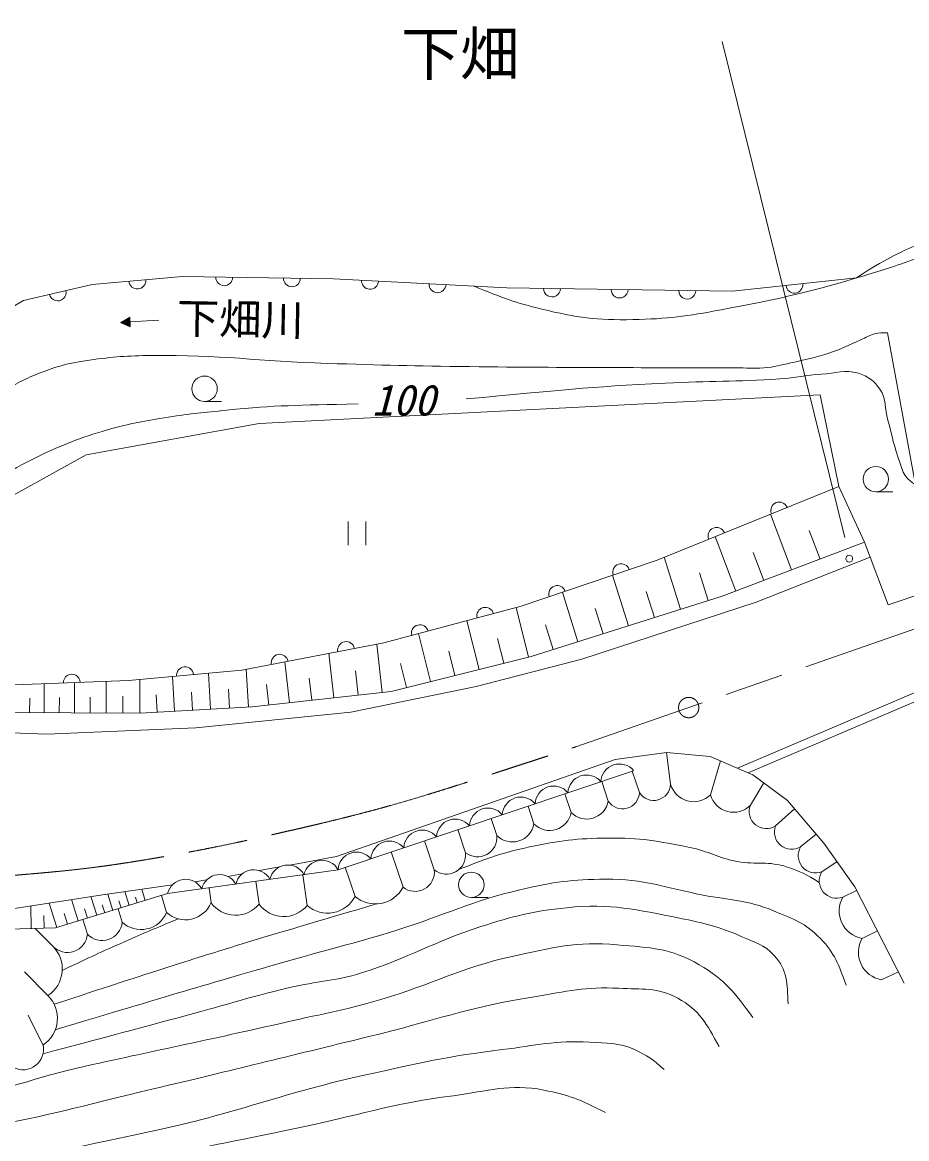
# Model space of a CAD drawing. Units: millimetres, scale not verified. Extents: x 40000 to 680000, y 20000 to 380000.
# Drawn here: x 221146 to 273434, y 240236 to 306195 of the extents above; entities that cross this region are included whole.
import ezdxf
from ezdxf.enums import TextEntityAlignment as Align

# ---------------------------------------------------------------- set-up
doc = ezdxf.new("R2010")
doc.units = ezdxf.units.MM
doc.header["$LTSCALE"] = 1000
doc.linetypes.add('CHAIN', pattern=[18.5, 12, -1.5, 3.5, -1.5])
for name, color, linetype, lineweight in [('M-BGD', 7, 'Continuous', 13), ('M-BMK', 2, 'CHAIN', 13), ('M-STR-HTXT', 7, 'Continuous', 13), ('M-STR-STRC', 7, 'Continuous', 25)]:
    doc.layers.add(name, color=color, linetype=linetype, lineweight=lineweight)
doc.layers.add('M-BMK-HTXT', color=7, linetype='Continuous')
doc.styles.add('ＭＳ ゴシック', font='')
doc.styles.get('ＭＳ ゴシック').set_extended_font_data('MS Gothic')

msp = doc.modelspace()

# ---------------------------------------------------------------- linework, layer by layer
at = {"layer": 'M-BGD'}
for p, q in [((226945, 288456), (227494, 288773)), ((227528, 288207), (226945, 288456)), ((226981, 288477), (227510, 288509)), ((226984, 288439), (227512, 288471)), ((227055, 288519), (227507, 288547)), ((227061, 288406), (227514, 288433)), ((227128, 288561), (227505, 288584)), ((227139, 288373), (227517, 288396)), ((227201, 288604), (227503, 288622)), ((227217, 288340), (227519, 288358)), ((227274, 288646), (227500, 288660)), ((227295, 288306), (227521, 288320)), ((227347, 288688), (227498, 288697)), ((227372, 288273), (227523, 288282)), ((227420, 288731), (227496, 288735)), ((227450, 288240), (227526, 288245)), ((227494, 288773), (227528, 288207)), ((229209, 288593), (227511, 288490)), ((275080, 272692), (272294, 287842)), ((231922, 283796), (232922, 283796)), ((271607, 278456), (272607, 278456)), ((266630, 273844), (265379, 277141)), ((240409, 276696), (240409, 275296)), ((241459, 276696), (241459, 275296)), ((263332, 272594), (262110, 275816)), ((268317, 274484), (267677, 276171)), ((260061, 271512), (259091, 274592)), ((264981, 273219), (264356, 274868)), ((256982, 270541), (256041, 273527)), ((261705, 272029), (261187, 273673)), ((253996, 269601), (253077, 272519)), ((258522, 271027), (258036, 272566)), ((251076, 268691), (250346, 271612)), ((255489, 270071), (255019, 271564)), ((248155, 267961), (247435, 270840)), ((252537, 269141), (252078, 270600)), ((245276, 267241), (244567, 270079)), ((249616, 268326), (249250, 269786)), ((242426, 266600), (242108, 269457)), ((239569, 266283), (239277, 268913)), ((246715, 267601), (246356, 269040)), ((234516, 265734), (234390, 267974)), ((236939, 265991), (236670, 268412)), ((240997, 266442), (240839, 267870)), ((243857, 266886), (243502, 268305)), ((224227, 265394), (224236, 267184)), ((226096, 265385), (226106, 267254)), ((228087, 265375), (228097, 267365)), ((230143, 265488), (230027, 267544)), ((232276, 265608), (232156, 267741)), ((238254, 266137), (238108, 267452)), ((222437, 265403), (222446, 267118)), ((231209, 265548), (231149, 266615)), ((233396, 265671), (233333, 266791)), ((235728, 265856), (235593, 267067)), ((263429, 262124), (274340, 266778)), ((221580, 265408), (221584, 266265)), ((223332, 265399), (223337, 266294)), ((225162, 265389), (225166, 266324)), ((227092, 265380), (227097, 266375)), ((229115, 265430), (229057, 266458)), ((264068, 261853), (274401, 266260)), ((259474, 261179), (259237, 263061)), ((261834, 260557), (262418, 262552)), ((257206, 261949), (257631, 260682)), ((255400, 261344), (255788, 260185)), ((264194, 259936), (264989, 261257)), ((253223, 260615), (253593, 259508)), ((251045, 259886), (251398, 258832)), ((265685, 258715), (266808, 259727)), ((248868, 259156), (249204, 258156)), ((246898, 258496), (247354, 257134)), ((267176, 257493), (268086, 258236)), ((244927, 257836), (245504, 256113)), ((242956, 257176), (243654, 255091)), ((268418, 256002), (269315, 256603)), ((235162, 256073), (236361, 256291)), ((240243, 256268), (240818, 254553)), ((231338, 255419), (232042, 255520)), ((233295, 255732), (234155, 255889)), ((234956, 255446), (235145, 254097)), ((237727, 255833), (237981, 254014)), ((226502, 253727), (226209, 254687)), ((227459, 254020), (227211, 254830)), ((228415, 254312), (228213, 254973)), ((232185, 255058), (232308, 254180)), ((269661, 254511), (270473, 254897)), ((221679, 252649), (221642, 253985)), ((223182, 252713), (222741, 254155)), ((224442, 253098), (224057, 254358)), ((225543, 253434), (225207, 254535)), ((226023, 253581), (225876, 254060)), ((226981, 253874), (226857, 254279)), ((227937, 254166), (227836, 254496)), ((229371, 254604), (229678, 253600)), ((247695, 254487), (248695, 254487)), ((222432, 252669), (222412, 253423)), ((223812, 252905), (223620, 253535)), ((224993, 253266), (224824, 253817)), ((226804, 253820), (227049, 253021)), ((222949, 251613), (221906, 252655)), ((224733, 253187), (224999, 252317)), ((270799, 252068), (271699, 252514)), ((222659, 248693), (221281, 250096)), ((271938, 249625), (272945, 250092)), ((222369, 245774), (221483, 247537))]:
    msp.add_line(p, q, dxfattribs=at)
for points in [[(272347, 271772), (288569, 277230), (313229, 285989), (320062, 288846), (325424, 291517), (332257, 295658), (337931, 298474), (343935, 301332), (351803, 305804)], [(190285, 265057), (197798, 271048), (217551, 287612), (221209, 289765), (225267, 290704), (230623, 291173), (239540, 291035), (249797, 290511), (263131, 290304), (270461, 291091)], [(213749, 267261), (214784, 272975), (218925, 277324), (224930, 280636), (235159, 282500), (268312, 284190)], [(272347, 271772), (270939, 275479), (269416, 278779), (268312, 284190)], [(269416, 278779), (258680, 274425), (250646, 271692), (242530, 269538), (234123, 267923), (227415, 267302), (220706, 267054), (213749, 267261)], [(196675, 261814), (200992, 259908), (207590, 264960), (208170, 266865), (213336, 265788), (219962, 265416), (228120, 265374), (234745, 265747), (242945, 266658), (251227, 268729), (262532, 272290), (270939, 275479)], [(213682, 264471), (222590, 264144), (231411, 264517), (240563, 265428), (247975, 266960), (254228, 268575), (264540, 271930), (271273, 274599)], [(236957, 256400), (239719, 256904), (256201, 262647), (259237, 263061), (261805, 262812), (264345, 261736), (266388, 260217), (268541, 257705), (270363, 255110), (273290, 249423)], [(211145, 252363), (223099, 252687), (229739, 254717), (239816, 256125), (257291, 261977)], [(211145, 252363), (225888, 254641), (230019, 255231)]]:
    msp.add_lwpolyline(points, dxfattribs=at)
for centre in [(231922, 284546), (271607, 279206), (247695, 255237)]:
    msp.add_circle(centre, 750, dxfattribs=at)
for centre, radius, start, end in [((227945, 290939), 500, 185.00797, 5.00797), ((233082, 291135), 500, 179.11314, 359.11314), ((237082, 291073), 500, 179.11314, 359.11314), ((241701, 290925), 500, 177.07222, 357.07222), ((223238, 290235), 500, 193.02308, 13.02308), ((245696, 290721), 500, 177.07222, 357.07222), ((252464, 290469), 500, 179.11039, 359.11039), ((256464, 290407), 500, 179.11039, 359.11039), ((260463, 290345), 500, 179.11039, 359.11039), ((266796, 290697), 500, 186.12693, 6.12693), ((265901, 277353), 500, 22.07476, 202.07476), ((262194, 275850), 500, 22.07476, 202.07476), ((256557, 273702), 500, 18.78862, 198.78862), ((252770, 272414), 500, 18.78862, 198.78862), ((248521, 271128), 500, 14.85861, 194.85861), ((244655, 270102), 500, 14.85861, 194.85861), ((240291, 269108), 500, 10.87506, 190.87506), ((236362, 268353), 500, 10.87506, 190.87506), ((230769, 267613), 500, 5.29008, 185.29008), ((224073, 267178), 500, 2.1211, 182.1211), ((256447, 261274), 1099, 39.79665, 177.2361), ((254505, 260624), 1099, 39.79665, 177.2361), ((252563, 259973), 1099, 39.79665, 177.2361), ((256631, 260723), 1000, 212.57041, 357.61274), ((258474, 261220), 1000, 212.57041, 357.61274), ((260835, 261558), 1414, 195.58071, 314.93217), ((263196, 260937), 1414, 195.58071, 314.93217), ((250622, 259323), 1099, 39.79665, 177.2361), ((254516, 260412), 1292, 224.39637, 349.85973), ((265138, 259568), 1013, 158.68032, 302.65425), ((248680, 258673), 1099, 39.79665, 177.2361), ((252321, 259736), 1292, 224.39637, 349.85973), ((246738, 258022), 1099, 39.79665, 177.2361), ((250127, 259059), 1292, 224.39637, 349.85973), ((266629, 258346), 1013, 158.68032, 302.65425), ((244797, 257372), 1099, 39.79665, 177.2361), ((248062, 258036), 1147, 231.85512, 5.96325), ((242855, 256722), 1099, 39.79665, 177.2361), ((268045, 256954), 1022, 148.18981, 291.42133), ((238862, 255598), 1089, 28.89916, 167.00927), ((240913, 256072), 1099, 39.79665, 177.2361), ((246213, 257015), 1147, 231.85512, 5.96325), ((234831, 255035), 1089, 28.89916, 167.00927), ((236847, 255316), 1089, 28.89916, 167.00927), ((244363, 255993), 1147, 231.85512, 5.96325), ((269287, 255463), 1022, 148.18981, 291.42133), ((230801, 254472), 1089, 28.89916, 167.00927), ((232816, 254753), 1089, 28.89916, 167.00927), ((242024, 255941), 1839, 229.00989, 332.48183), ((230790, 254813), 1645, 227.49217, 337.3743), ((233758, 255226), 1788, 215.81077, 320.84444), ((236595, 255144), 1788, 215.81077, 320.84444), ((239187, 255402), 1839, 229.00989, 332.48183), ((271089, 253690), 1648, 150.09909, 259.88152), ((228160, 254233), 1645, 227.49217, 337.3743), ((225865, 253131), 1189, 223.23375, 354.67471), ((223815, 252427), 1189, 223.23375, 354.67471), ((272228, 251247), 1648, 150.09909, 259.88152), ((221623, 250270), 1887, 303.30955, 45.34973), ((221333, 247351), 1887, 303.30955, 45.34973), ((221194, 245512), 1204, 242.04329, 12.56461)]:
    msp.add_arc(centre, radius, start, end, dxfattribs=at)
for points, knots in [([(270461, 291091), (271457, 291742), (271770, 291925), (272649, 292390), (273922, 293064), (274717, 293267), (276045, 293825), (280237, 295589), (282561, 296636), (286784, 298325), (291776, 300322), (294543, 301529), (299621, 303295), (303919, 304789), (306408, 305377), (310747, 306746), (314273, 307858), (316304, 308328), (319747, 309672), (320876, 310113), (321510, 310365), (322591, 310914), (326454, 312877), (328522, 314159), (332336, 316215), (334894, 317594), (336303, 318412), (338900, 319714), (340354, 320443), (340875, 320702), (342568, 321504)], [0, 0, 0, 0, 1, 1, 1, 2, 2, 2, 3, 3, 3, 4, 4, 4, 5, 5, 5, 6, 6, 6, 7, 7, 7, 8, 8, 8, 9, 9, 9, 10, 10, 10, 10]), ([(247857, 290610), (249642, 289866), (250258, 289647), (251861, 289251), (253916, 288743), (255129, 288586), (257245, 288630), (259295, 288672), (260447, 288835), (262463, 289209), (265618, 289796), (267383, 290180), (270461, 291091), (271747, 291471), (272472, 291676), (273727, 292149), (278088, 293797), (280405, 295034), (284742, 296746), (289584, 298658), (292318, 299678), (297207, 301467), (300877, 302810), (302946, 303529), (306648, 304780), (311001, 306251), (313521, 306822), (317871, 308300), (319470, 308843), (320388, 309100), (321929, 309791), (323164, 310344), (323813, 310744), (324993, 311406), (329652, 314018), (332237, 315525), (336837, 318238), (337537, 318651), (337928, 318884), (338618, 319315), (338681, 319355), (338724, 319368), (338777, 319419), (338867, 319506), (338872, 319585), (338900, 319714)], [0, 0, 0, 0, 1, 1, 1, 2, 2, 2, 3, 3, 3, 4, 4, 4, 5, 5, 5, 6, 6, 6, 7, 7, 7, 8, 8, 8, 9, 9, 9, 10, 10, 10, 11, 11, 11, 12, 12, 12, 13, 13, 13, 14, 14, 14, 15, 15, 15, 15]), ([(195104, 262611), (197802, 264753), (198480, 265290), (200639, 267012), (201963, 268068), (202753, 268601), (204026, 269718), (204599, 270221), (204918, 270508), (205443, 271061), (206849, 272543), (207529, 273471), (208885, 275000), (210541, 276868), (211440, 277943), (213164, 279748), (213569, 280173), (213782, 280430), (214241, 280797), (214771, 281222), (215130, 281373), (215704, 281736), (217366, 282786), (218271, 283419), (219983, 284386), (220911, 284911), (221440, 285204), (222440, 285573), (223451, 285947), (224051, 286086), (225118, 286236), (226542, 286436), (227352, 286492), (228790, 286512), (232848, 286567), (235113, 286163), (239170, 286043), (242458, 285945), (244301, 285883), (247590, 285850), (253737, 285787), (257180, 285792), (263326, 285780), (263975, 285779), (264340, 285734), (264988, 285780), (265622, 285826), (265968, 285938), (266589, 286075), (267472, 286270), (267974, 286365), (268834, 286646), (269597, 286894), (269991, 287124), (270730, 287437), (271047, 287571), (271203, 287712), (271540, 287787), (271828, 287851), (271960, 287853), (272294, 287842)], [0, 0, 0, 0, 1, 1, 1, 2, 2, 2, 3, 3, 3, 4, 4, 4, 5, 5, 5, 6, 6, 6, 7, 7, 7, 8, 8, 8, 9, 9, 9, 10, 10, 10, 11, 11, 11, 12, 12, 12, 13, 13, 13, 14, 14, 14, 15, 15, 15, 16, 16, 16, 17, 17, 17, 18, 18, 18, 19, 19, 19, 20, 20, 20, 20]), ([(247386, 283940), (253049, 284469), (254560, 284648), (259174, 284879), (261814, 285010), (263300, 284950), (265938, 285127), (266901, 285192), (267430, 285350), (268395, 285403), (269246, 285450), (269762, 285711), (270576, 285458), (271165, 285276), (271501, 285031), (271846, 284520), (272256, 283910), (272121, 283406), (272315, 282698), (272585, 281713), (272684, 281144), (273033, 280185), (273159, 279838), (273179, 279602), (273419, 279320), (273592, 279118), (273694, 279038), (273941, 278885)], [0, 0, 0, 0, 1, 1, 1, 2, 2, 2, 3, 3, 3, 4, 4, 4, 5, 5, 5, 6, 6, 6, 7, 7, 7, 8, 8, 8, 9, 9, 9, 9]), ([(196675, 261814), (200782, 264891), (201823, 265668), (205105, 268162), (207796, 270208), (209293, 271368), (211979, 273422), (214243, 275153), (215428, 276238), (217777, 277853), (219382, 278956), (220245, 279660), (222001, 280503), (223579, 281261), (224501, 281631), (226183, 282118), (227563, 282517), (228369, 282624), (229786, 282863), (231119, 283089), (231878, 283140), (233223, 283277), (236252, 283587), (237294, 283558), (241008, 283650)], [0, 0, 0, 0, 1, 1, 1, 2, 2, 2, 3, 3, 3, 4, 4, 4, 5, 5, 5, 6, 6, 6, 7, 7, 7, 8, 8, 8, 8]), ([(246971, 256154), (248844, 256877), (249468, 257108), (251134, 257472), (252915, 257861), (253949, 257974), (255772, 257997), (257671, 258020), (258741, 257819), (260603, 257444), (261727, 257219), (262291, 256819), (263419, 256616), (264562, 256411), (265272, 256655), (266373, 256285), (267152, 256023), (267479, 255862), (268269, 255373)], [0, 0, 0, 0, 1, 1, 1, 2, 2, 2, 3, 3, 3, 4, 4, 4, 5, 5, 5, 6, 6, 6, 6]), ([(223094, 246674), (229963, 248725), (231706, 249262), (237247, 250846), (239607, 251521), (240950, 251827), (243293, 252558), (246174, 253457), (247698, 254273), (250637, 254960), (252551, 255407), (253668, 255546), (255634, 255567), (257917, 255592), (259162, 255061), (261404, 254628), (263020, 254317), (263996, 254346), (265517, 253717), (266696, 253230), (267452, 252984), (268333, 252061), (269183, 251171), (269413, 250546), (269851, 249300)], [0, 0, 0, 0, 1, 1, 1, 2, 2, 2, 3, 3, 3, 4, 4, 4, 5, 5, 5, 6, 6, 6, 7, 7, 7, 8, 8, 8, 8]), ([(222370, 245255), (226261, 246285), (227241, 246544), (230359, 247382), (232932, 248073), (234353, 248541), (236943, 249162), (238597, 249559), (239587, 249520), (241209, 250032), (244022, 250919), (245440, 251863), (248249, 252765), (250188, 253388), (251316, 253676), (253342, 253883), (255944, 254149), (257444, 253773), (260009, 253262), (261465, 252972), (262294, 252780), (263654, 252185), (264457, 251834), (265002, 251708), (265600, 251067), (266392, 250217), (266361, 249385), (266428, 248210)], [0, 0, 0, 0, 1, 1, 1, 2, 2, 2, 3, 3, 3, 4, 4, 4, 5, 5, 5, 6, 6, 6, 7, 7, 7, 8, 8, 8, 9, 9, 9, 9]), ([(223030, 248176), (226248, 249248), (227082, 249513), (229687, 250345), (234502, 251881), (236060, 252321), (242070, 254103)], [0, 0, 0, 0, 1, 1, 1, 2, 2, 2, 2]), ([(223508, 250179), (225276, 251013), (225738, 251234), (227184, 251872), (228418, 252416), (228819, 252586), (230359, 253225)], [0, 0, 0, 0, 1, 1, 1, 2, 2, 2, 2]), ([(179612, 247713), (187059, 246943), (189152, 246761), (195203, 245725), (200231, 244864), (202947, 243819), (207999, 243116), (211251, 242664), (213112, 242301), (216385, 242557), (219612, 242810), (221303, 243706), (224460, 244421), (229088, 245468), (231701, 245965), (236325, 247030), (238682, 247572), (240029, 247777), (242350, 248458), (245412, 249357), (246996, 250325), (250114, 251005), (252499, 251525), (253894, 251897), (256326, 251688), (258267, 251521), (259494, 251499), (261171, 250508), (262663, 249626), (263242, 248904), (264339, 247402)], [0, 0, 0, 0, 1, 1, 1, 2, 2, 2, 3, 3, 3, 4, 4, 4, 5, 5, 5, 6, 6, 6, 7, 7, 7, 8, 8, 8, 9, 9, 9, 10, 10, 10, 10]), ([(183544, 245311), (188772, 244658), (190159, 244471), (194383, 243820), (199595, 243017), (202463, 242256), (207676, 241460), (210689, 241000), (212373, 240481), (215420, 240507), (217067, 240521), (217982, 240751), (219603, 241046), (223228, 241705), (225209, 242314), (228796, 243158), (233818, 244339), (236619, 245051), (241633, 246263), (245450, 247186), (247526, 248018), (251406, 248624), (253350, 248927), (254453, 249226), (256417, 249121), (257793, 249047), (258683, 249195), (259896, 248541), (261188, 247844), (261614, 247012), (262339, 245684)], [0, 0, 0, 0, 1, 1, 1, 2, 2, 2, 3, 3, 3, 4, 4, 4, 5, 5, 5, 6, 6, 6, 7, 7, 7, 8, 8, 8, 9, 9, 9, 10, 10, 10, 10]), ([(183244, 243261), (188470, 242670), (189923, 242468), (194176, 241770), (199999, 240815), (203134, 239601), (208960, 238664), (210264, 238455), (210993, 238249), (212314, 238230), (214359, 238199), (215503, 238412), (217532, 238664), (222156, 239240), (224721, 239780), (229272, 240776), (234078, 241829), (236642, 242949), (241447, 244007), (244579, 244696), (246337, 245116), (249522, 245497), (251529, 245738), (252661, 246062), (254678, 245932), (255733, 245864), (256385, 245931), (257349, 245497), (258098, 245161), (258415, 244921), (259088, 244317)], [0, 0, 0, 0, 1, 1, 1, 2, 2, 2, 3, 3, 3, 4, 4, 4, 5, 5, 5, 6, 6, 6, 7, 7, 7, 8, 8, 8, 9, 9, 9, 10, 10, 10, 10]), ([(185884, 241180), (191057, 240147), (192403, 239875), (196599, 239130), (200557, 238428), (202766, 237956), (206755, 237453), (210294, 237007), (212298, 236748), (215865, 236811), (217782, 236845), (218861, 236953), (220752, 237267), (223616, 237742), (225160, 238312), (227999, 238923), (231614, 239703), (233653, 240079), (237275, 240828), (240931, 241584), (242930, 242302), (246634, 242775), (248707, 243039), (249924, 243510), (251976, 243106), (253462, 242813), (254128, 242552), (255620, 241781)], [0, 0, 0, 0, 1, 1, 1, 2, 2, 2, 3, 3, 3, 4, 4, 4, 5, 5, 5, 6, 6, 6, 7, 7, 7, 8, 8, 8, 9, 9, 9, 9])]:
    msp.add_open_spline(points, degree=3, knots=knots, dxfattribs=at)
at = {"layer": 'M-BMK'}
msp.add_line((313758, 284213), (253873, 263387), dxfattribs=at)
msp.add_circle((260547, 265708), 600, dxfattribs=at)
msp.add_open_spline([(217600, 255543), (223135, 256005), (224733, 256079), (229243, 256854), (232313, 257381), (234018, 257765), (237056, 258455), (243731, 259971), (245949, 260833), (253873, 263387)], degree=3, knots=[0, 0, 0, 0, 1, 1, 1, 2, 2, 2, 3, 3, 3, 3], dxfattribs=at)
at = {"layer": 'M-STR-HTXT'}
msp.add_line((269779, 275753), (262526, 305056), dxfattribs=at)
at = {"layer": 'M-STR-STRC', "lineweight": 13}
msp.add_circle((270040, 274505), 200, dxfattribs=at)

# ---------------------------------------------------------------- texts
at = {"layer": 'M-BGD', "style": 'ＭＳ ゴシック', "oblique": 15}
msp.add_text('100', height=1833, dxfattribs=at).set_placement((243683, 283874), align=Align.MIDDLE_CENTER)
at = {"layer": 'M-BMK-HTXT', "style": 'ＭＳ ゴシック'}
msp.add_text('下畑', height=2566, dxfattribs=at).set_placement((247033, 304351), align=Align.MIDDLE_CENTER)
msp.add_text('下畑川', height=1833, rotation=358.891, dxfattribs=at).set_placement((234006, 287198), align=Align.BOTTOM_CENTER)

doc.saveas('drawing.dxf')
